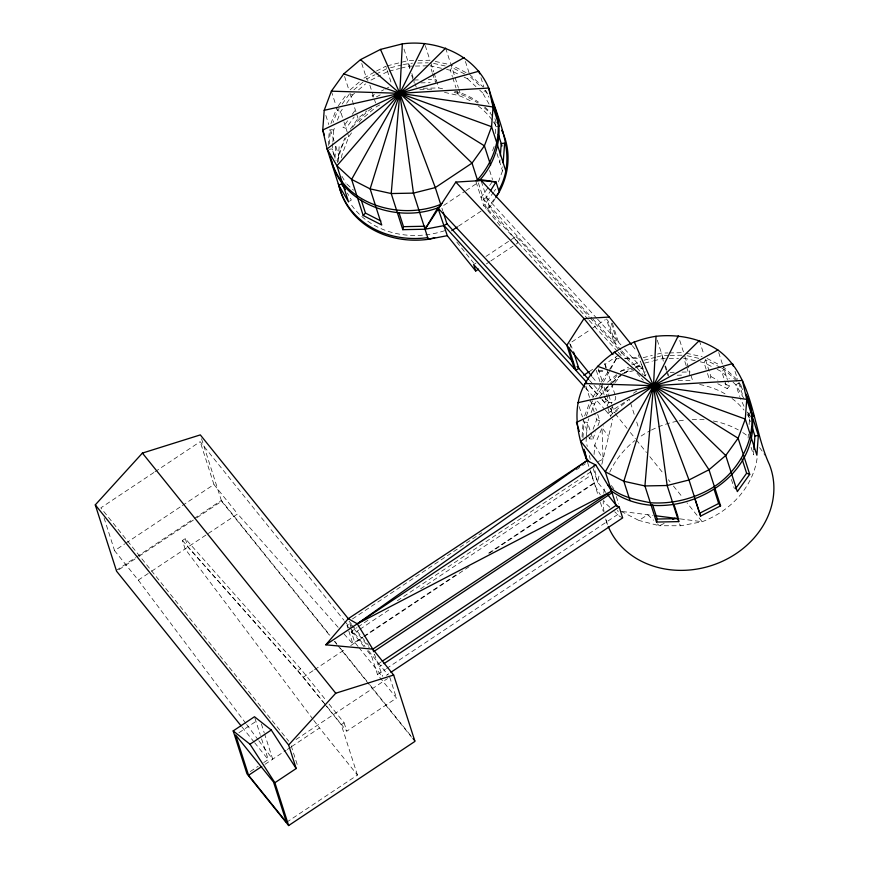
<?xml version="1.0" encoding="UTF-8"?>
<svg xmlns="http://www.w3.org/2000/svg" width="869" height="869" viewBox="0 0 869 869"><rect width="100%" height="100%" fill="white"/><g stroke="black" fill="none" stroke-linecap="round" stroke-linejoin="round"><path stroke-width="0.65" stroke-dasharray="4.34 3.26" d="M328.232 145.503L329.405 129.742M329.329 144.08L330.405 129.633L333.75 129.959L335.13 126.287M332.751 143.472L332.349 148.881L334.13 156.659M332.849 142.125L333.75 129.959M334.923 158.256L335.803 146.427L339.149 146.763L338.041 161.623M341.647 157.865L341.843 155.16L348.73 136.781L351.695 132.631M495.341 133.522L495.841 126.765L494.352 120.28M499.827 162.47L500.033 159.777M498.393 181.903L502.521 170.878L502.825 166.826M582.034 436.586L583.208 420.824M582.936 437.791L584.109 422.03L587.487 422.356L592.875 439.149L589.508 438.823L588.259 434.945M586.379 437.216L586.086 441.267L587.27 446.449M586.488 435.858L587.487 422.356L588.867 418.684M594.07 454.487L594.765 445.037L602.054 427.917L603.683 425.875M605.704 367.533L605.53 365.219L604.107 363.546M748.111 438.063L748.405 434.011M749.111 424.561L749.512 419.162L747.427 410.081M753.803 450.815L753.499 454.867L750.599 445.819M605.574 367.152L604.933 364.209L621.889 352.912L632.621 364.926M435.488 82.566L436.162 79.568L428.319 79.72M689.193 374.984L689.867 371.954L684.468 355.16M602.847 383.077L601.609 388.465L599.208 385.478M605.932 492.538L597.524 482.099L599.686 473.192M601.837 464.285L612.743 419.184M330.948 123.528L336.77 107.962L337.574 110.482L333.099 122.453M337.422 120.161L340.637 111.58L343.603 107.43M337.215 162.709A86.389 74.278 -17.8 0 1 338.497 154.834L344.765 138.073M492.604 150.576L494.439 145.677M584.641 415.914L590.018 401.554M586.347 416.045L591.278 402.879L592.756 400.815M591.159 412.558L594.363 403.987L596.688 400.739M589.508 438.823L590.399 436.434M593.082 429.253L596.666 419.673L594.592 413.22M592.875 439.149L595.634 431.806M597.926 425.68L599.762 420.781L596.851 411.732M720.607 367.533L705.563 359.831L704.042 362.677L706.117 369.14M705.563 359.831L710.951 376.635L709.43 379.471L706.53 370.433M603.488 381.915L609.929 370.335M610.57 369.184L616.371 358.756L615.643 356.518M492.202 181.893L481.057 197.448L483.631 199.229L486.466 197.339L489.877 191.843M495.156 198.621L489.703 207.419L486.868 209.31L501.913 228.004M601.348 382.143L616.371 358.756L619.021 358.593M338.313 105.812L346.829 93.928M339.127 108.332L337.574 110.482L340.637 111.58L343.537 120.628M342.212 104.008L349.957 93.2L352.521 94.993L354.53 93.276M346.579 103.281L352.521 94.993M347.611 120.802L342.973 127.287L346.025 128.384L354.204 116.967M352.249 114.328L355.345 110.005L357.061 111.189M350.305 129.199L358.05 118.401L366.914 110.863M359.125 122.257L360.613 120.183L376.69 106.518L381.491 104.052M588.215 319.368L486.325 207.626L483.761 205.844L493.418 192.364M494.157 191.332L495.645 189.257M486.868 209.31L494.602 198.512M592.68 397.274L600.794 385.945M595.699 396.698L603.662 385.597L609.05 402.39L606.996 405.258L600.121 397.274M599.795 396.405L608.257 385.684M605.421 410.201L610.505 416.175L612.558 413.318L629.308 399.067L630.123 401.619M614.144 383.653L607.594 391.593L605.009 389.801L608.43 385.695M614.959 382.664L621.509 374.724M609.288 384.674L617.848 374.43M736.803 381.111L724.083 369.303L721.813 371.769L727.201 388.562L729.471 386.108L727.809 380.937M605.009 389.801L611.743 383.544M612.699 382.653L622.323 373.724L630.709 369.434M350.131 89.844L359.983 81.469M363.926 78.112L375.299 71.627M353.9 89.855L364.741 80.632M358.549 89.865L365.588 83.88M489.051 104.063L482.491 92.722L485.065 90.539L488.997 97.274M607.605 382.241L616.469 374.702M612.276 382.273L622.323 373.724L634.457 368.478M464.1 77.102L467.544 78.807L470.379 76.917L481.144 86.9M349.468 201.271L351.358 200.011L347.307 193.081M443.722 205.421L464.872 191.332M465.99 190.593L478.232 182.436L486.325 207.626L484.098 209.114M458.495 226.168L482.979 209.853M153.889 472.508L100.837 507.854L218.977 654.607M155.019 471.748L200.185 441.658L343.831 620.086M473.67 264.611L475.908 263.122M485.956 256.431L516.088 236.346L589.052 316.74M486.358 263.904L489.692 261.688M490.811 260.939L513.068 246.112M516.24 243.993L518.13 242.733L516.088 236.346M245.808 723.377L138.28 580.123L114.589 550.696L124.745 543.918M125.875 543.168L181.197 506.312M182.327 505.562L213.937 484.5L200.185 441.658M116.327 570.39L135.521 557.594M136.65 556.844L193.114 519.217M194.243 518.467L221.345 500.414L329.894 635.228M118.847 569.716L138.052 556.931M139.181 556.182L195.644 518.554M196.774 517.805L221.617 501.25L200.728 436.184M313.014 719.304L185.119 548.915L182.414 540.518L185.26 538.628L300.62 668.782L325.701 699.936M138.28 580.123L150.543 571.943M151.662 571.205L207.148 534.239M208.278 533.479L237.628 513.927L338.682 627.939M571.911 341.919L590.844 329.318M591.952 328.569L605.313 319.673M589.291 371.574L592.636 369.347M604.596 402.282L607.442 400.392L609.05 402.39M644.168 375.919L646.058 374.658M612.363 407.3L610.136 408.788L614.34 412.59L619.847 408.919M633.512 393.212L636.847 390.985M608.104 413.199L627.146 400.511M352.456 618.945L481.806 532.773M576.277 469.825L585.271 463.829M347.85 628.07L347.057 625.604L349.892 623.714L353.281 627.918M358.071 646.493L354.737 642.354L351.228 631.437L356.855 627.69M357.985 626.94L368.108 620.194M397.361 600.707L590.855 471.791L598.35 496.036M182.414 540.518L297.774 670.672L300.62 668.782M351.228 631.437L353.129 633.794L358.756 630.047M359.875 629.297L390.246 609.06M420.607 588.834L591.572 474.93L590.855 471.791M742.702 389.67L738.759 382.936L735.902 384.837L739.628 396.47M354.737 642.354L362.612 637.107M363.742 636.358L458.235 573.399M488.606 553.162L594.353 482.708M185.26 538.628L187.954 547.025L303.314 677.179L313.47 670.412M314.6 669.651L346.21 648.6M350.728 645.591L363.133 637.325M364.263 636.575L469.119 566.707M489.41 553.184L594.266 483.327L597.524 482.099L593.657 465.241M238.91 732.763L256.464 721.074M326.722 706.258L346.796 731.187L396.47 698.089L377.515 674.55L371.584 656.073L374.42 654.183L382.675 676.321M377.657 664.264L381.035 662.015M379.557 666.61L381.806 665.111M377.515 674.55L385.412 669.293M386.531 668.543L618.793 513.796L617.642 510.19M386.433 675.278L388.682 673.779M296.025 739.53L387.476 678.602M250.305 771.52L258.147 766.295M263.752 762.558L268.228 759.571L260.548 735.63M265.012 764.307L286.075 750.273M287.194 749.534L290.539 747.307M291.647 746.558L319.531 727.983L357.441 775.072L286.477 822.356M357.441 775.072L341.256 724.681L344.102 722.791L329.047 704.096M621.063 511.33L638.834 520.422L647.796 514.752L653.564 520.249M376.473 71.03L385.879 66.207L391.669 84.239M361.754 63.524L366.707 78.96L374.941 74.745M376.114 74.147L386.694 68.727L387.791 71.497L381.795 74.56M370.998 80.089L380.589 75.179M374.452 94.558L372.106 95.764L373.996 98.11M381.502 90.941L383.859 89.746M385.032 89.138L389.736 86.726M376.396 96.883L381.187 94.428M602.326 371.193L602.152 370.661C590.942 370.726 600.816 372.519 603.52 370.574M633.87 370.563L622.323 373.724L620.412 371.356L628.635 367.142M633.338 364.73L640.388 361.124L644.972 375.397M635.511 366.979L641.496 363.905L645.624 376.755M598.209 461.569L603.064 459.201L602.054 427.917L608.604 436.303M664.155 523.431L659.343 525.745L638.834 520.422M635.673 367.945L641.746 365.317L642.843 368.108L638.997 369.162M620.412 371.356L634.207 367.446M635.467 367.098L641.746 365.317M387.161 65.881L407.735 60.689L416.881 60.504M390.55 67.76L402.108 64.827M403.401 64.502L412.46 63.133M389.095 71.16L399.588 68.51M400.891 68.184L408.767 66.196L414.1 66.087M643.212 357.691L652.315 355.378M657.529 354.063L661.428 353.075L667.968 352.955M644.016 360.211L655.737 357.246M657.029 356.92L662.243 355.595L668.782 355.464M644.679 363.101L652.304 361.178M653.575 360.852L662.46 358.604L667.794 358.506M657.42 523.909L659.343 525.745L680.818 525.756L702.185 521.715A82.903 71.291 -17.8 0 0 757.344 456.518M328.949 149.338L332.349 148.881L336.086 160.504M495.841 126.765L499.24 126.298M624.344 358.267L638.954 357.387M418.195 60.482L429.959 60.243L424.984 44.743M417.696 63.024L428.156 62.818M415.425 66.055L428.765 65.794M413.937 80.002L419.162 79.905M420.824 82.859L430.155 82.674M423.17 88.269L438.856 87.965L444.135 89.138M669.282 352.923L683.664 352.64L678.265 335.847M670.086 355.443L683.164 355.182M669.13 358.473L678.461 358.289M670.249 372.345L674.17 372.269M682.013 372.117L689.867 371.954M677.19 375.223L683.86 375.093M678.178 380.644L692.56 380.361L690.638 374.354M618.945 358.734L616.371 358.756L613.807 355.584M625.398 358.691L639.584 358.604L638.335 354.726M622.4 511.504L652.977 515.415M680.166 518.891L702.185 521.715L686.977 502.825M435.228 61.417L447.101 64.045M445.265 65.979L430.763 62.764L433.674 71.812M441.485 68.293L430.101 65.772L432.175 72.236M446.547 69.422L450.348 70.259L459.516 74.821M454.672 91.473L459.951 92.635A86.389 74.278 -17.8 0 1 478.471 102.107M444.515 92.364L458.441 95.46A82.935 71.312 -17.8 0 1 472.942 102.401M686.293 353.227L702.119 356.735M687.107 355.747L698.969 358.376M695.178 360.711L683.794 358.191L686.282 365.936M700.24 361.83L704.042 362.677L712.33 366.914M591.278 402.879L594.363 403.987L596.438 410.44M596.666 419.673L599.762 420.781M466.099 72.616L451.054 64.925L458.332 87.606M464.589 73.952L451.858 67.445L450.348 70.259L452.369 76.559M707.062 358.495L719.804 365.013M721.77 368.119L724.083 369.303M717.066 369.336L721.813 371.769L729.319 378.732M710.951 376.635L717.903 380.188M724.844 383.74L729.471 386.108M717.729 383.718L727.201 388.562M622.671 517.881L619.608 516.316L614.709 511.776M469.564 74.397L483.273 87.106M736.977 379.503L723.269 366.783L727.396 379.644M733.078 382.219L735.902 384.837L744.679 399.849M346.905 184.076L353.487 190.181M609.821 507.235L604.922 502.695L603.607 500.446M467.544 78.807L475.951 86.628M479.688 90.115L482.491 92.722M486.466 197.339L596.645 318.163M597.557 319.162L621.063 345.004M483.631 199.229L591.985 318.054M592.897 319.053L620.911 349.892M589.128 320.368L617.327 351.293M589.964 317.75L621.889 352.912M624.637 349.001L645.222 372.019M621.802 350.891L643.277 374.908M618.239 352.293L621.813 356.29M637.02 373.301L640.605 377.309M641.496 378.308L643.288 380.307M589.54 380.372L593.125 384.38M594.016 385.38L604.748 397.383M605.65 398.382L607.442 400.392M589.388 385.271L599.23 396.275M589.551 385.771L601.185 398.784M602.076 399.783L609.234 407.789M585.739 388.182L593.788 397.187M597.372 401.185L604.52 409.19M344.048 633.99L352.988 644.081L348.241 629.297M632.295 345.645L636.532 350.913M518.13 242.733L489.703 207.419L481.068 180.546M366.707 78.96L367.967 80.535M570.303 344.167L572.736 349.468M592.419 377.059L596.666 382.327M615.176 413.644L627.005 428.33M630.383 432.523L635.456 438.823M636.304 439.877L646.438 452.467M649.816 456.659L663.329 473.442M668.402 479.742L670.086 481.839M673.464 486.043L682.762 497.579M610.94 411.309L612.558 413.318M456.822 242.093L474.376 263.904M611.265 485.521L613.786 488.66M349.088 621.194L351.619 624.344M352.466 625.398L368.543 645.352M354.118 628.96L369.347 647.872M344.678 621.139L348.925 626.419M349.783 627.472L365.078 646.482M368.478 650.696L388.03 674.985M347.057 625.604L363.97 646.612M367.359 650.816L371.584 656.073M358.908 647.524L382.23 676.495M213.937 484.5L237.628 513.927M334.978 641.539L336.672 643.647M340.061 647.861L368.901 683.675M369.749 684.729L411.298 736.336M221.617 501.25L330.155 636.065M334.402 641.333L336.944 644.494M337.791 645.548L411.569 737.173M303.314 677.179L325.886 705.226M297.774 670.672L323.702 702.869M324.539 703.912L341.256 724.681M219.824 655.66L288.682 741.181M241.973 726.951L253.824 741.681M254.671 742.734L268.228 759.571M679.362 523.877L680.818 525.756M313.828 720.39L319.531 727.983M246.622 724.464L258.028 739.66M258.843 740.746L272.692 759.191L264.6 734.001M739.269 382.653L741.887 387.15M743.994 406.257L740.051 397.763M747.362 412.025L750.74 417.804L748.665 411.341M485.565 90.267L488.845 95.883M594.765 445.037L603.064 459.201M595.08 485.847L600.327 494.83M341.919 176.277L345.971 183.207M735.044 371.367L737.542 379.123M738.759 382.936L743.321 397.144M749.512 419.162L750.338 421.747M718.706 352.575L722.443 364.209M699.36 340.518L703.923 354.737M731.426 479.492L734.327 488.53M686.706 367.229L688.78 373.692M657.279 340.159L663.905 360.765M665.556 365.936L667.631 372.399M668.022 373.594L668.793 375.995M663.297 361.189L662.243 355.595M664.959 366.36L666.197 370.237M666.61 371.53L667.859 375.408M612.308 323.105L618.38 341.995L615.545 343.885L608.257 321.215L606.421 318.934L613.84 342.017L616.675 340.127L610.907 322.171M630.536 402.89L634.218 414.361M636.673 422.008L638.715 428.384M605.487 365.078L606.323 367.706M606.725 368.945L614.709 393.809M606.247 387.4L608.387 394.07M608.789 395.297L611.559 403.944M611.961 405.182L614.34 412.59M598.285 368.869L602.434 381.784M610.972 408.397L611.743 410.798M596.297 370.324L600.023 381.915M600.436 383.196L604.151 394.798M604.563 396.079L605.812 399.946M607.779 407.691L610.505 416.175M585.902 386.151L589.638 397.774M590.464 400.359L594.179 411.928M569.684 343.407L570.922 347.252M494.906 118.684L496.525 123.713M616.306 496.514L618.685 503.922M480.937 77.678L483.837 86.726M579.156 406.583L582.469 416.924M583.305 419.51L587.846 433.653M496.927 153.433L502.521 170.878M465.415 61.471L469.151 73.105M593.169 468.51L597.524 482.099M587.52 462.33L594.266 483.327M600.392 502.401L603.249 511.309M605.704 518.956L607.746 525.321A86.389 74.278 -17.8 0 1 605.671 519.195M489.627 170.52L492.538 179.568M445.656 48.121L450.631 63.633M458.734 88.866L459.951 92.635L458.441 95.46L456.421 89.159M452.771 77.819L456.008 87.899M476.082 181.947L483.761 205.844M434.087 73.105L438.856 87.965M432.588 73.517L435.076 81.273M403.998 49.055L410.201 68.379M411.863 73.539L413.101 77.417M415.089 83.609L416.24 87.204M409.592 68.77L408.539 63.209M411.667 75.234L413.329 80.404M441.919 208.202L442.745 210.787M369.846 85.195L375.538 102.911M344.58 76.472L349.142 90.68M349.957 93.2L358.05 118.401M343.95 121.921L347.187 131.979M347.567 133.174L348.73 136.781M331.371 91.169L335.934 105.388M325.864 115.479L328.764 124.528M330.405 129.633L334.967 143.852M335.803 146.427L338.497 154.834M389.725 677.092L396.47 698.089M349.892 623.714L351.51 628.754M351.912 630.014L353.129 633.794M344.102 722.791L346.796 731.187M291.191 745.808L297.252 764.709M261.373 723.92L264.198 732.741M254.878 718L260.135 734.37M104.063 517.935L114.589 550.696M589.356 455.53L590.247 459.419M414.002 81.002L414.155 82.99M444.678 230.687A82.935 71.312 -17.8 0 1 350.12 202.944M478.319 106.072A82.935 71.312 -17.8 0 1 492.745 120.845M493.505 121.964A82.935 71.312 -17.8 0 1 496.329 126.559M484.859 107.104A86.389 74.278 -17.8 0 1 490.583 112.731M338.084 161.743A86.389 74.278 -17.8 0 1 346.199 137.367M352.575 127.33A86.389 74.278 -17.8 0 1 373.192 107.311M419.77 89.768A86.389 74.278 -17.8 0 1 432.936 89.235M454.129 92.331A86.389 74.278 -17.8 0 1 477.961 103.074M484.37 107.897A86.389 74.278 -17.8 0 1 492.864 116.403M603.998 511.559A86.389 74.278 -17.8 0 1 603.227 501.185M603.738 493.255A86.389 74.278 -17.8 0 1 604.878 486.694M609.745 472.193A86.389 74.278 -17.8 0 1 634.837 440.626M641.17 436.021A86.389 74.278 -17.8 0 1 650.251 430.666M651.435 430.057A86.389 74.278 -17.8 0 1 677.798 421.117M679.102 420.878A86.389 74.278 -17.8 0 1 685.608 419.955M692.191 419.466A86.389 74.278 -17.8 0 1 705.237 419.836M713.34 420.998A86.389 74.278 -17.8 0 1 738.302 429.905M742.734 432.566A86.389 74.278 -17.8 0 1 748.1 436.379M759.528 447.6A86.389 74.278 -17.8 0 1 764.774 455.128M699.664 384.5A82.903 71.291 -17.8 0 1 725.496 394.124M732.002 398.48A82.903 71.291 -17.8 0 1 743.983 410.038M747.188 414.372A82.903 71.291 -17.8 0 1 750.653 420.151M615.502 396.297A5.181 4.454 -17.8 0 1 611.657 402.466A5.181 4.454 -17.8 0 1 605.552 398.817M607.811 394.591A5.181 4.454 -17.8 0 1 609.017 393.972"/><path stroke-width="1.3" d="M443.157 212.079L446.894 223.702L444.059 225.592L425.039 229.231L402.814 229.666L391.224 193.548L399.805 93.309L402.336 43.884C436.596 39.246 474.832 54.845 488.704 88.062C498.545 121.606 517.978 156.29 498.708 190.344M678.602 519.619L678.743 521.617L656.519 522.063L644.928 485.945L653.51 385.695L656.041 336.281C677.592 333.957 699.567 338.117 717.881 349.99C754.031 376.32 752.022 427.048 769.369 464.448A86.389 74.278 -17.8 0 1 716.664 563.709A86.389 74.278 -17.8 0 1 608.235 526.505M402.336 43.884L380.492 49.414L360.505 59.646L343.755 73.887L331.371 91.169L324.202 110.32L322.747 130.024L327.081 148.936L338.682 185.054L348.523 201.901L336.933 165.783L327.081 148.936L399.805 93.309L445.656 48.121M492.94 104.008C505.182 128.645 498.078 159.407 480.285 179.568L477.689 180.752L472.03 163.111L399.805 93.309L360.505 59.646M500.327 155.725L501.228 143.559L504.639 143.103L503.173 162.807M656.041 336.281C626.875 340.811 599.806 357.67 585.076 383.566C571.237 407.941 577.32 436.053 586.988 460.646L595.743 464.958L611.515 491.115C672.986 534.565 779.145 473.236 746.634 396.405M753.901 449.458L754.911 435.956L752 426.907M597.459 366.283L653.51 385.695L746.743 399.382L758.344 435.488L756.877 455.193L745.287 419.075L746.743 399.382L742.408 380.459L653.51 385.695L585.076 383.566M402.814 229.666L403.488 226.668L398.914 212.449M656.519 522.063L657.192 519.032L652.63 504.824M380.492 49.414L399.805 93.309L370.129 188.877L381.719 224.995L363.209 215.523L351.608 179.405L336.933 165.783L399.805 93.309L424.561 43.45M678.265 335.847L653.51 385.695L623.833 481.274L630.036 500.587M464.176 57.593L399.805 93.309L351.608 179.405L370.129 188.877L391.224 193.548L413.448 193.114L435.293 187.595L472.03 163.111L484.413 145.829L491.582 126.689L493.049 106.985L488.704 88.062L399.805 93.309L331.371 91.169M699.36 340.518L653.51 385.695L605.313 471.802L616.099 505.389L619.173 506.964L622.671 517.881L390.931 672.28M424.898 227.243L425.039 229.231L437.878 207.821L440.963 205.225L435.293 187.595L399.805 93.309L343.755 73.887M490.55 190.745L496.003 181.947L480.285 179.568L609.267 317.044L631.448 344.591M495.841 197.524L499.24 192.027A86.389 74.278 -17.8 0 0 502 130.708M425.039 229.231L455.823 182.077L481.068 180.546L496.003 181.947L499.24 192.027L496.927 195.264M735.489 488.791L746.623 473.236L742.061 459.028M577.907 402.705L653.51 385.695L745.287 419.075L738.118 438.226L749.708 474.344L737.325 491.626L725.734 455.508L653.51 385.695L614.209 352.032M241.126 725.897L116.587 571.226L95.286 504.878L142.407 453.086L200.315 434.902L348.273 618.674L357.3 623.833L611.515 491.115L372.801 649.143L325.799 644.82L348.273 618.674L586.988 460.646L584.956 451.815M296.177 768.533L288.627 745.015L335.749 693.223L393.657 675.039L414.958 741.387L288.638 825.55L246.937 773.758L233.185 730.916L254.476 716.74L271.28 730.036L296.177 768.533L274.886 782.719L288.638 825.55M363.209 215.523L365.458 213.09L361.308 200.163M717.881 349.99L653.51 385.695L580.785 441.333L605.313 471.802L623.833 481.274L644.928 485.945L667.153 485.51L688.998 479.981L708.985 469.749L725.734 455.508L738.118 438.226L653.51 385.695L634.185 341.799M586.988 460.646L357.3 623.833L372.801 649.143L393.657 675.039M442.093 203.455L440.692 204.389C399.631 221.041 340.648 203.976 330.448 156.909M476.027 180.85L477.429 179.916C496.21 159.179 505.117 127.385 492.126 101.499M451.815 230.622L457.387 226.918M331.263 159.429C341.006 204.899 397.546 223.181 437.878 207.821L447.296 235.673L475.723 270.987L478.558 269.097M583.729 375.278L589.291 371.574M325.799 644.82L595.743 464.958M612.058 492.799L373.616 651.663L372.801 649.143M233.185 730.916L249.99 744.222L271.28 730.036M382.154 661.266L616.099 505.389M384.055 663.612L619.173 506.964M248.567 775.267L235.618 734.957L273.529 782.046L286.477 822.356L248.567 775.267L261.732 766.501M699.491 513.307L718.663 503.488L720.575 505.867L700.599 516.099L694.928 499.099M672.584 519.39L674.985 518.228M479.688 73.8L478.862 71.225L399.805 93.309L322.747 130.024L324.398 135.184M733.393 366.197L732.556 363.611L653.51 385.695L576.44 422.41L579.351 431.458M338.682 185.054L341.908 183.837L345.286 189.616M434.706 237.682L428.276 239.312A86.389 74.278 -17.8 0 1 339.182 186.487M324.202 110.32L399.805 93.309L493.049 106.985L499.24 126.298M447.296 235.673L428.276 239.312L413.448 193.114L399.805 93.309L491.582 126.689L505.867 171.204M754.911 435.956L758.344 435.488M609.267 317.044L584.011 318.565L455.823 182.077M403.488 226.668L424.822 226.244M657.192 519.032L678.526 518.608M655.563 515.751L678.874 518.728M746.623 473.236L749.708 474.344M365.458 213.09L380.861 220.965M399.805 93.309L484.413 145.829L490.616 165.153M438.66 208.799L566.849 345.297L591.572 376.005M446.894 223.702L573.464 362.503M577.103 366.49L588.65 379.373M444.059 225.592L586.705 382.262M584.837 387.183L473.67 264.611L475.723 270.987M612.96 354.53L584.011 318.565L566.849 345.297L574.268 368.391M589.008 461.645L586.173 458.126L584.153 449.295M607.876 485.076C618.435 496.699 635.532 499.675 650.316 502.738C672.856 504.302 695.243 498.545 714.372 486.553C743.777 467.326 762.287 427.092 745.83 393.885M607.616 494.624L616.86 506.116M412.992 738.444L414.687 740.551M142.407 453.086L335.749 693.223M95.286 504.878L288.627 745.015M678.743 521.617L667.153 485.51L653.51 385.695L708.985 469.749L720.575 505.867M249.99 744.222L274.886 782.719M752.033 413.199L753.999 416.577M653.51 385.695L688.998 479.981L700.599 516.099M714.101 489.28L718.663 503.488M674.377 505.693L678.102 517.316M573.551 351.988L578.808 368.369L575.973 370.259L568.684 347.578M498.328 134.51L502 145.959M342.495 185.933A82.935 71.312 -17.8 0 1 341.832 183.326M427.744 237.628A86.389 74.278 -17.8 0 1 338.345 183.533M502 130.209A86.389 74.278 -17.8 0 1 502.999 132.577"/></g></svg>
